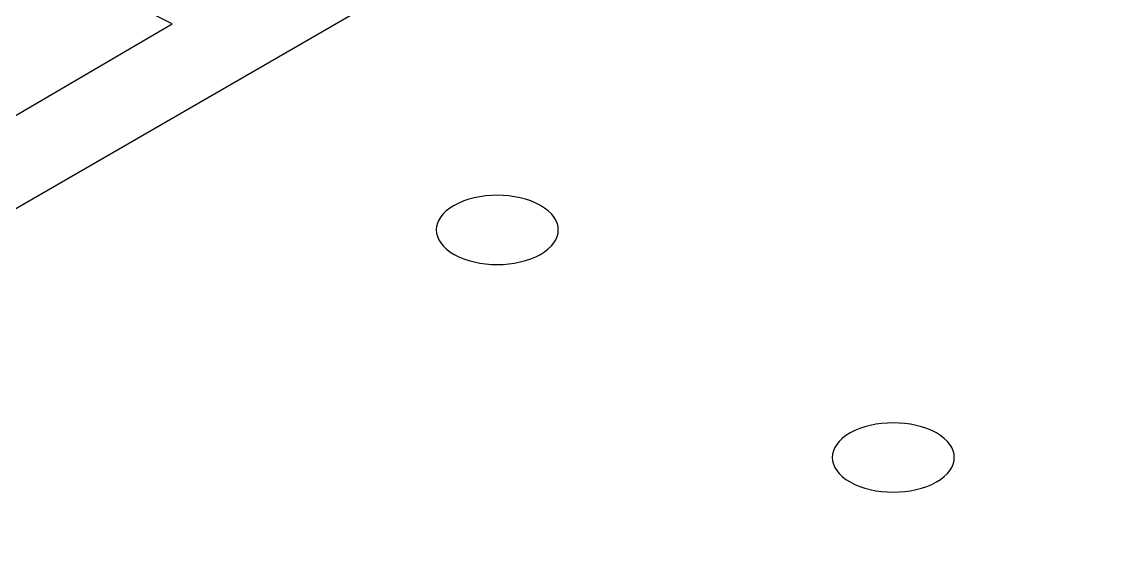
# Model space of a CAD drawing. Header units: inches. Extents: x 109 to 1721, y 29 to 669.
# Drawn here: x 1458.08 to 1465.05, y 311.47 to 314.73 of the extents above; entities that cross this region are included whole.
import ezdxf

# ---------------------------------------------------------------- set-up
doc = ezdxf.new("R2010")
doc.units = ezdxf.units.IN
doc.header["$LTSCALE"] = 0.0393700787401575
doc.header["$MEASUREMENT"] = 0
doc.layers.add('PDF3_Geometría', color=7, linetype='Continuous')

# ---------------------------------------------------------------- blocks, each defined once
blk = doc.blocks.new('OH3A1-1$-$ASSY$$CENTER$TUB_-_v2$-$copia1')
at = {"layer": 'PDF3_Geometría', "lineweight": -3}
for points in [[(17.39416164822048, 9.054162767198347), (16.53169674343533, 8.555849711100258)], [(16.99584621853298, 8.847507052951388), (17.05001068115234, 8.879172431098091), (17.04001108805339, 8.884172227647568)], [(16.99584621853298, 8.847507052951388), (17.05001068115234, 8.879172431098091)], [(17.04917907714843, 8.879172431098088), (17.04917907714843, 8.879172431098088)], [(17.04917907714843, 8.879172431098088), (17.04917907714843, 8.879172431098088)]]:
    blk.add_lwpolyline(points, dxfattribs=at)
for points in [[(17.03109886341137, 8.907941380561192), (17.03102095436562, 8.886004368842439), (17.04632709899415, 8.877166812208175), (17.0652860269964, 8.888202184200498)], [(17.14299539269341, 8.8332765367296), (17.13697480434841, 8.836693897671166), (17.12721436818441, 8.836693897671166), (17.12119377983941, 8.8332765367296)], [(17.12119377983941, 8.8332765367296), (17.11517319149441, 8.829859175788034), (17.11517319149441, 8.82431940121121), (17.12119377983941, 8.820902873569064)], [(17.14299539269341, 8.820902873569064), (17.14901598103841, 8.82431940121121), (17.14901598103841, 8.829859175788034), (17.14299539269341, 8.8332765367296)], [(17.12119377983941, 8.820902873569064), (17.12721436818441, 8.817485511794194), (17.13697480434841, 8.817485511794194), (17.14299539269341, 8.820902873569064)], [(17.24299640994601, 8.77577633327908), (17.23697582160102, 8.779193694220648), (17.22721538543701, 8.779193694220648), (17.221194797092, 8.77577633327908)], [(17.221194797092, 8.77577633327908), (17.21517420874701, 8.772358972337509), (17.21517420874701, 8.766819197760688), (17.221194797092, 8.763402670118543)], [(17.24299640994601, 8.763402670118543), (17.24901699829101, 8.766819197760688), (17.24901699829101, 8.772358972337509), (17.24299640994601, 8.77577633327908)], [(17.221194797092, 8.763402670118543), (17.22721538543701, 8.759985308343675), (17.23697582160102, 8.759985308343675), (17.24299640994601, 8.763402670118543)]]:
    blk.add_open_spline(points, degree=3, dxfattribs=at)

msp = doc.modelspace()

# ---------------------------------------------------------------- block references
at = {"xscale": 25, "yscale": 25, "zscale": 25}
msp.add_blockref('OH3A1-1$-$ASSY$$CENTER$TUB_-_v2$-$copia1', (1032.779706636086, 92.74013431403807), dxfattribs=at)

doc.saveas('drawing.dxf')
